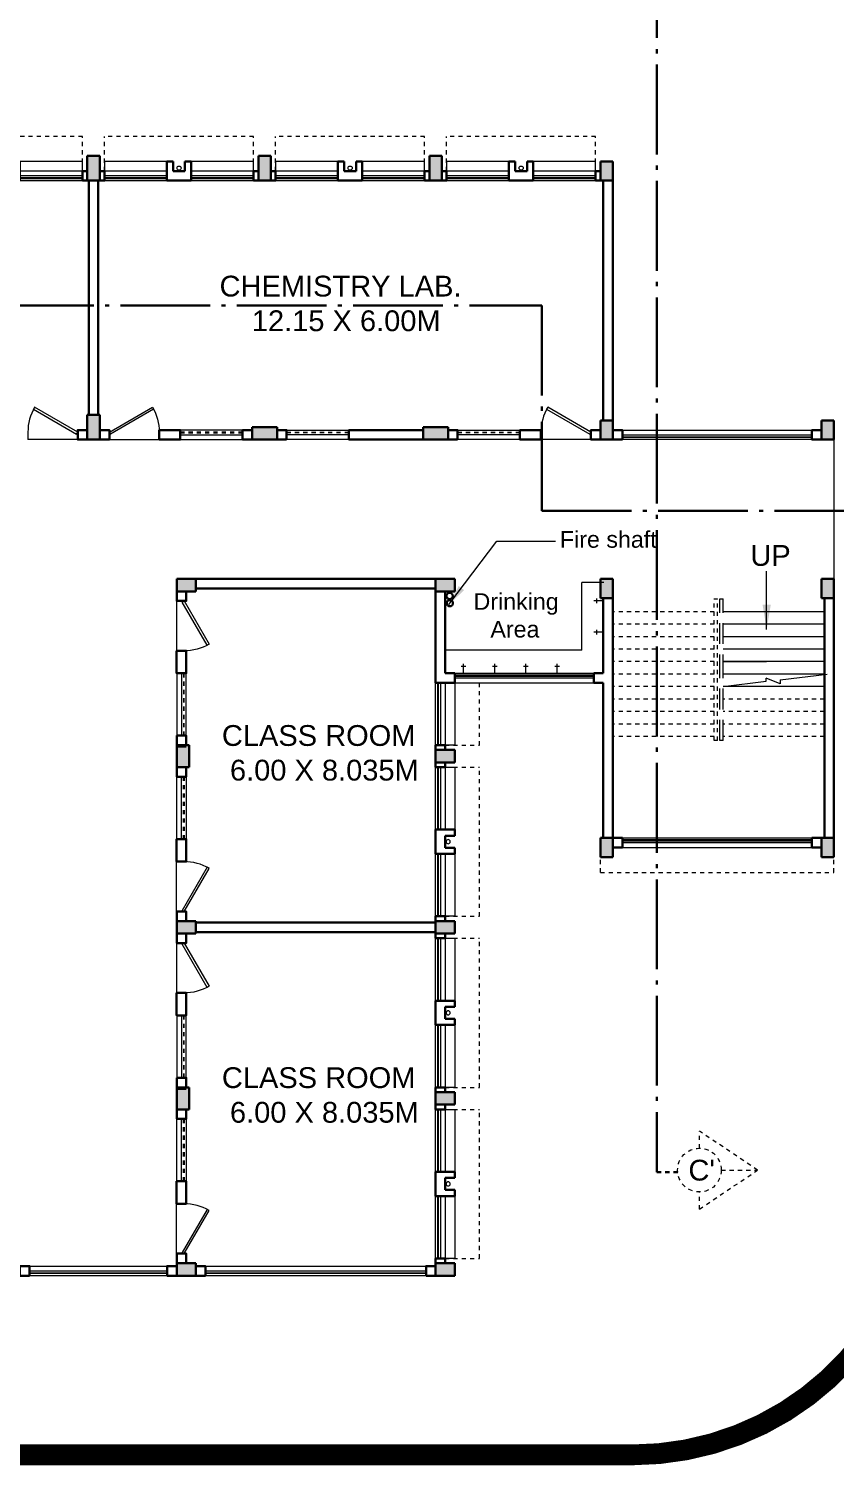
# Model space of a CAD drawing. Header units: millimetres. Extents: x 1898 to 3725, y 783 to 1532.
# Drawn here: x 2725.57 to 2744.98, y 1258.01 to 1292.56 of the extents above; entities that cross this region are included whole.
import ezdxf

# ---------------------------------------------------------------- set-up
doc = ezdxf.new("R2010")
doc.units = ezdxf.units.MM
for name, pattern in [('ACAD_ISO04W100', [30, 24, -3, 0, -3]), ('CENTER2', [1.125, 0.75, -0.125, 0.125, -0.125]), ('DASHED', [0.75, 0.5, -0.25]), ('DASHED2', [0.375, 0.25, -0.125]), ('HIDDEN', [0.375, 0.25, -0.125])]:
    doc.linetypes.add(name, pattern=pattern)
doc.layers.get('0').update_dxf_attribs({"lineweight": 20})
for name, color, linetype, lineweight in [('BL', 1, 'CENTER2', 30), ('CLL LEV.', 15, 'Continuous', 18), ('COL HATCH', 253, 'Continuous', 13), ('Column', 251, 'Continuous', 30), ('DIM', 6, 'Continuous', 18), ('Dimens', 251, 'Continuous', 18), ('Door', 54, 'Continuous', 18), ('expension joint', 248, 'Continuous', 18), ('Fixture', 44, 'Continuous', 13), ('PROJ.', 30, 'DASHED2', 15), ('Railing', 23, 'Continuous', 13), ('Section', 72, 'DASHED2', 30), ('section line', 74, 'ACAD_ISO04W100', 30), ('STAIRS', 10, 'Continuous', 18), ('TEXT', 7, 'Continuous', 15), ('Ventilator', 4, 'DASHED', 18), ('Wall', 7, 'Continuous', 30), ('Window', 150, 'Continuous', 15), ('Window-Wall', 7, 'Continuous', 18)]:
    doc.layers.add(name, color=color, linetype=linetype, lineweight=lineweight)
doc.styles.add('DIM', font='arial.ttf', dxfattribs={"height": 0.5})
doc.styles.add('L120', font='arial.ttf', dxfattribs={"height": 0.6})
doc.styles.get("Standard").update_dxf_attribs({"font": 'arial.ttf', "height": 0.2})
doc.dimstyles.new('Current Dim style', dxfattribs={"dimscale": 0.3, "dimtxt": 0.2, "dimasz": 2, "dimexe": 0.18, "dimexo": 1, "dimgap": 0.09, "dimtad": 0, "dimzin": 0, "dimdsep": 46, "dimtxsty": 'Standard', "dimcen": 0.09, "dimclrd": 256, "dimclre": 256, "dimclrt": 7, "dimadec": 0, "dimazin": 0, "dimtfac": 1, "dimtofl": 0, "dimtmove": 2, "dimatfit": 3, "dimfxl": 0, "dimtolj": 1, "dimtzin": 0, "dimlwd": -1, "dimlwe": -1, "dimarcsym": 0})
doc.dimstyles.new('DIM', dxfattribs={"dimtxt": 0.5, "dimasz": 0.5, "dimexe": 0.02, "dimexo": 0, "dimgap": 0.1, "dimtad": 0, "dimdec": 3, "dimzin": 0, "dimdsep": 46, "dimtxsty": 'DIM', "dimcen": 0, "dimclrd": 251, "dimclre": 256, "dimclrt": 7, "dimadec": 0, "dimazin": 0, "dimtfac": 1, "dimtdec": 3, "dimtofl": 0, "dimtmove": 0, "dimatfit": 3, "dimfxl": 0, "dimtolj": 1, "dimtzin": 0, "dimlwd": -1, "dimlwe": -1, "dimarcsym": 0})

# ---------------------------------------------------------------- blocks, each defined once
blk = doc.blocks.new('WINDOW 1')
at = {"layer": 'CLL LEV.'}
for p, q in [((-0.23, 0), (-0.46, 0)), ((-0.46, 0), (-0.46, -1.5)), ((-0.46, -1.5), (-0.23, -1.5))]:
    blk.add_line(p, q, dxfattribs=at)
at = {"layer": 'Window'}
for p, q in [((-0.065, 0), (-0.065, -1.5)), ((-0.05, -1.5), (-0.05, 0))]:
    blk.add_line(p, q, dxfattribs=at)
at = {"layer": 'Window-Wall'}
for p, q in [((0, 0), (-0.23, 0)), ((-0.23, 0), (-0.23, -1.5)), ((-0.115, 0), (-0.115, -1.5)), ((0, -1.5), (0, 0)), ((-0.23, -1.5), (0, -1.5))]:
    blk.add_line(p, q, dxfattribs=at)
blk = doc.blocks.new('VENTILATOR')
at = {"layer": 'Ventilator', "ltscale": 0.02}
for p, q in [((-0.18, -1.5), (-0.18, 0)), ((-0.165, 0), (-0.165, -1.5))]:
    blk.add_line(p, q, dxfattribs=at)
at = {"layer": 'Window-Wall'}
for p, q in [((-0.23, 0), (0, 0)), ((-0.23, -1.5), (-0.23, 0)), ((-0.115, 0), (-0.115, -1.5)), ((0, 0), (0, -1.5)), ((-0.23, -1.5), (0, -1.5))]:
    blk.add_line(p, q, dxfattribs=at)
blk = doc.blocks.new('SHAFT')
at = {"layer": 'Fixture'}
blk.add_circle((0.327, -0.302), 0.05, dxfattribs=at)
at = {"layer": 'Wall'}
for p, q in [((0.035, 0), (0.62, 0)), ((0.035, 0), (0.035, -0.46)), ((0.185, -0.46), (0.185, -0.23)), ((0.185, -0.23), (0.47, -0.23)), ((0.47, -0.46), (0.47, -0.23)), ((0.62, 0), (0.62, -0.46)), ((0.035, -0.46), (0.185, -0.46)), ((0.62, -0.46), (0.47, -0.46))]:
    blk.add_line(p, q, dxfattribs=at)
blk = doc.blocks.new('*U18')
for p, q in [((0, 0), (0, 6)), ((40, 0), (40, 6))]:
    blk.add_line(p, q)
blk.add_lwpolyline([(0, 0), (34.6, -20), (35.5, -18.5), (0.9, 1.5)], close=True)
blk.add_arc((0, 0), 40, 330, 360)
blk = doc.blocks.new('Door')
at = {"layer": 'Door'}
blk.add_line((0, 0.18), (1.199, 0.18), dxfattribs=at)
at = {"layer": 'Door', "xscale": 0.0299845412869386, "yscale": 0.0299845412869386, "zscale": 0.0299845412869386}
blk.add_blockref('*U18', (0, 0), dxfattribs=at)
blk = doc.blocks.new('A$C65A3360F')
at = {"layer": 'Fixture', "linetype": 'CENTER2'}
for p, q in [((0, 0), (-0.23, 0)), ((0, 0), (-0.23, 0)), ((-0.166, 0.057), (-0.166, 0)), ((-0.166, 0.057), (-0.166, 0)), ((-0.166, 0), (-0.166, -0.057)), ((-0.166, 0), (-0.166, -0.057))]:
    blk.add_line(p, q, dxfattribs=at)
blk = doc.blocks.new('C3')
at = {"layer": 'COL HATCH'}
h = blk.add_hatch(color=256, dxfattribs=at)
h.dxf.hatch_style = 1
h.paths.add_polyline_path([(0.3, 0), (0, 0), (0, -0.53), (0.3, -0.53)])
at = {"layer": 'Column'}
for p, q in [((0, 0), (0, -0.53)), ((0.3, 0), (0, 0)), ((0.3, -0.53), (0.3, 0)), ((0, -0.53), (0.3, -0.53))]:
    blk.add_line(p, q, dxfattribs=at)
blk = doc.blocks.new('CU')
at = {"layer": 'COL HATCH', "linetype": 'CENTER2'}
h = blk.add_hatch(color=256, dxfattribs=at)
h.dxf.hatch_style = 1
h.paths.add_polyline_path([(0, 0.035), (0, -0.265), (0.46, -0.265), (0.46, 0.035)])
at = {"layer": 'Column', "linetype": 'CENTER2'}
blk.add_lwpolyline([(0, 0.035), (0, -0.265), (0.46, -0.265), (0.46, 0.035), (0, 0.035)], dxfattribs=at)
blk = doc.blocks.new('C2')
at = {"layer": 'COL HATCH'}
h = blk.add_hatch(color=256, dxfattribs=at)
h.dxf.hatch_style = 1
h.paths.add_polyline_path([(0.3, 0), (0, 0), (0, -0.6), (0.3, -0.6)])
at = {"layer": 'Column'}
for p, q in [((0, 0), (0, -0.6)), ((0.3, 0), (0, 0)), ((0.3, -0.6), (0.3, 0)), ((0, -0.6), (0.3, -0.6))]:
    blk.add_line(p, q, dxfattribs=at)
blk = doc.blocks.new('A$C761723A2')
at = {"layer": 'section line', "ltscale": 0.09}
for p, q in [((1.47, 15.105), (31.207, 15.105)), ((31.207, 15.105), (31.207, 10.164)), ((31.207, 10.164), (39.754, 10.164))]:
    blk.add_line(p, q, dxfattribs=at)
blk = doc.blocks.new('BDHVBFH')
at = {"layer": 'Section', "color": 7, "linetype": 'ByBlock', "lineweight": 20, "ltscale": 0.05}
for p, q in [((5432.399, -574.787), (5431.461, -576.186)), ((5432.399, -575.66), (5432.399, -574.787)), ((5433.338, -576.186), (5432.399, -574.787)), ((5431.873, -576.186), (5431.461, -576.186)), ((5433.338, -576.186), (5432.925, -576.186))]:
    blk.add_line(p, q, dxfattribs=at)
blk.add_circle((5432.399, -576.186), 0.526, dxfattribs=at)
blk = doc.blocks.new('A$C321216A2')
at = {"layer": 'Section', "ltscale": 0.05}
blk.add_line((1.36, -7.582), (1.86, -7.582), dxfattribs=at)
at = {"layer": 'section line', "ltscale": 0.09}
blk.add_line((1.36, 33.062), (1.36, -7.582), dxfattribs=at)
at = {"layer": 'Section', "rotation": 270}
blk.add_blockref('BDHVBFH', (578.569, 5424.868), dxfattribs=at)
at = {"layer": 'section line', "ltscale": 0.07, "insert": (2.118, -7.282), "char_height": 0.5, "attachment_point": 1}
blk.add_mtext_dynamic_manual_height_columns("C'", width=0.53707, gutter_width=12.5, heights=[0.266], dxfattribs=at)

msp = doc.modelspace()

# ---------------------------------------------------------------- linework, layer by layer
at = {"layer": 'BL'}
for centre in [(2735.698, 1278.9167), (2735.7033, 1278.7427)]:
    msp.add_circle(centre, 0.075, dxfattribs=at)
at = {"layer": 'DIM'}
for p, q in [((2742.2755, 1276.7369), (2743.3146, 1276.8646)), ((2743.3146, 1276.8646), (2743.3146, 1276.9405)), ((2743.6492, 1276.8006), (2743.3146, 1276.9405)), ((2743.6492, 1276.8972), (2744.7855, 1277.0369)), ((2743.6492, 1276.8972), (2743.6492, 1276.8006))]:
    msp.add_line(p, q, dxfattribs=at)
at = {"layer": 'Dimens', "color": 1, "linetype": 'DASHED', "lineweight": 15, "ltscale": 10, "const_width": 0.5}
msp.add_lwpolyline([(2708.8798, 1311.0278), (2740.0932, 1311.0278, -0.4142136), (2747.0932, 1304.0278), (2747.0932, 1265.2566, -0.4142136), (2740.0932, 1258.2566), (2708.8798, 1258.2566, -0.4142136), (2701.8798, 1265.2566), (2701.8798, 1304.0278, -0.4142136)], format="xyb", close=True, dxfattribs=at)
at = {"layer": 'expension joint'}
msp.add_line((2744.9455, 1282.6768), (2744.9455, 1279.3268), dxfattribs=at)
at = {"layer": 'Fixture'}
for p, q in [((2739.4055, 1279.2444), (2738.8755, 1279.2444)), ((2738.8755, 1277.6094), (2738.8755, 1279.244)), ((2738.8755, 1277.6094), (2735.5905, 1277.6094))]:
    msp.add_line(p, q, dxfattribs=at)
at = {"layer": 'PROJ.', "ltscale": 0.05}
for p, q in [((2726.8655, 1289.9668), (2723.2805, 1289.9669)), ((2726.8655, 1289.1368), (2726.8655, 1289.9668)), ((2727.3955, 1289.1369), (2727.3955, 1289.9669)), ((2730.9805, 1289.9668), (2727.3955, 1289.9669)), ((2730.9805, 1289.1368), (2730.9805, 1289.9668)), ((2731.5105, 1289.1368), (2731.5105, 1289.9668)), ((2735.0955, 1289.9668), (2731.5105, 1289.9668)), ((2735.0955, 1289.1368), (2735.0955, 1289.9668)), ((2735.6255, 1289.1368), (2735.6255, 1289.9668)), ((2739.2105, 1289.9668), (2735.6255, 1289.9668)), ((2739.2105, 1289.1368), (2739.2105, 1289.9668)), ((2736.4205, 1275.3268), (2736.4205, 1276.8268)), ((2735.5905, 1275.3268), (2736.4205, 1275.3268)), ((2735.5905, 1274.7968), (2736.4205, 1274.7968)), ((2736.4205, 1271.2118), (2736.4205, 1274.7968)), ((2739.3255, 1272.2669), (2744.9455, 1272.2669)), ((2735.5905, 1271.2118), (2736.4205, 1271.2118)), ((2735.5905, 1270.6818), (2736.4205, 1270.6818)), ((2736.4205, 1267.0968), (2736.4205, 1270.6818)), ((2735.5905, 1267.0968), (2736.4205, 1267.0968)), ((2735.5905, 1266.5668), (2736.4205, 1266.5668)), ((2736.4205, 1262.9818), (2736.4205, 1266.5668)), ((2735.5905, 1262.9818), (2736.4205, 1262.9818))]:
    msp.add_line(p, q, dxfattribs=at)
at = {"layer": 'PROJ.', "ltscale": 0.02}
for p, q in [((2739.3255, 1272.2669), (2739.3255, 1272.6369)), ((2744.9455, 1272.2669), (2744.9455, 1272.6369)), ((2744.9455, 1272.2669), (2744.9455, 1272.6369))]:
    msp.add_line(p, q, dxfattribs=at)
at = {"layer": 'Railing', "linetype": 'HIDDEN', "ltscale": 0.01}
for p, q in [((2742.0655, 1278.8448), (2742.1455, 1278.8448)), ((2742.1955, 1278.8448), (2742.2755, 1278.8448))]:
    msp.add_line(p, q, dxfattribs=at)
at = {"layer": 'Railing', "linetype": 'DASHED', "ltscale": 0.02}
for p, q in [((2742.0655, 1275.4369), (2742.0655, 1278.8448)), ((2742.1455, 1275.4369), (2742.1455, 1278.8448))]:
    msp.add_line(p, q, dxfattribs=at)
at = {"layer": 'Railing', "linetype": 'DASHED'}
for p, q in [((2742.1955, 1277.0119), (2742.1955, 1278.8448)), ((2742.2755, 1277.0119), (2742.2755, 1278.8448)), ((2742.1955, 1275.4369), (2742.1955, 1277.0119)), ((2742.2755, 1275.4369), (2742.2755, 1277.0119)), ((2742.1455, 1275.4369), (2742.0655, 1275.4369)), ((2742.2755, 1275.4369), (2742.1955, 1275.4369))]:
    msp.add_line(p, q, dxfattribs=at)
at = {"layer": 'STAIRS', "linetype": 'DASHED2', "ltscale": 0.02}
for p, q in [((2742.0655, 1278.5369), (2739.6255, 1278.5369)), ((2742.0655, 1278.2369), (2739.6255, 1278.2369)), ((2742.0655, 1277.9369), (2739.6255, 1277.9369)), ((2742.0655, 1277.6369), (2739.6255, 1277.6369)), ((2742.0655, 1277.3369), (2739.6255, 1277.3369)), ((2742.0655, 1277.0369), (2739.6255, 1277.0369)), ((2742.0655, 1276.7369), (2739.6255, 1276.7369)), ((2742.0655, 1276.4369), (2739.6255, 1276.4369)), ((2744.7155, 1276.4369), (2742.2755, 1276.4369)), ((2742.0655, 1276.1369), (2739.6255, 1276.1369)), ((2744.7155, 1276.1369), (2742.2755, 1276.1369)), ((2742.0655, 1275.8369), (2739.6255, 1275.8369)), ((2744.7155, 1275.8369), (2742.2755, 1275.8369)), ((2742.0655, 1275.5369), (2739.6255, 1275.5369)), ((2744.7155, 1275.5369), (2742.2755, 1275.5369))]:
    msp.add_line(p, q, dxfattribs=at)
at = {"layer": 'STAIRS'}
for p, q in [((2744.7155, 1278.5369), (2742.2755, 1278.5369)), ((2744.7155, 1278.2369), (2742.2755, 1278.2369)), ((2744.7155, 1277.9369), (2742.2755, 1277.9369)), ((2744.7155, 1277.6369), (2742.2755, 1277.6369)), ((2744.7155, 1277.3369), (2742.2755, 1277.3369)), ((2742.2755, 1277.3369), (2743.3256, 1277.3369)), ((2744.7155, 1277.0369), (2742.2755, 1277.0369)), ((2744.7155, 1276.7369), (2742.2755, 1276.7369))]:
    msp.add_line(p, q, dxfattribs=at)
at = {"layer": 'Wall'}
for p, q in [((2727.0155, 1283.2768), (2727.0155, 1288.9068)), ((2727.2455, 1283.2768), (2727.2455, 1288.9068)), ((2739.3955, 1283.1368), (2739.3955, 1288.9068)), ((2739.6255, 1283.1368), (2739.6255, 1288.9068)), ((2729.5905, 1279.3268), (2735.3605, 1279.3268)), ((2729.5905, 1279.0968), (2735.3605, 1279.0968)), ((2735.5905, 1279.0268), (2735.3605, 1279.0268)), ((2735.3605, 1279.0268), (2735.3605, 1276.8268)), ((2739.3955, 1278.8668), (2739.3955, 1277.0568)), ((2739.6255, 1278.8668), (2739.6255, 1273.0969)), ((2744.7155, 1278.8668), (2744.7155, 1273.0969)), ((2744.9455, 1278.8668), (2744.9455, 1273.0969)), ((2735.3605, 1276.8268), (2735.8205, 1276.8268)), ((2735.8205, 1277.0568), (2735.5905, 1277.0568)), ((2735.8205, 1277.0568), (2735.8205, 1276.8268)), ((2739.1655, 1277.0568), (2739.3955, 1277.0568)), ((2739.1655, 1276.8268), (2739.1655, 1277.0568)), ((2739.1655, 1276.8268), (2739.3955, 1276.8268)), ((2739.3955, 1276.8268), (2739.3955, 1273.0969)), ((2729.1306, 1275.2918), (2729.3606, 1275.2918)), ((2735.3605, 1271.0618), (2729.5905, 1271.0618)), ((2735.3605, 1270.8318), (2729.5905, 1270.8318)), ((2729.1306, 1267.0618), (2729.3606, 1267.0618))]:
    msp.add_line(p, q, dxfattribs=at)
for points in [[(2726.9805, 1289.1368), (2726.9805, 1288.9068), (2726.8655, 1288.9068), (2726.8655, 1289.1368), (2726.9805, 1289.1368)], [(2727.3955, 1289.1368), (2727.3955, 1288.9068), (2727.2805, 1288.9068), (2727.2805, 1289.1368), (2727.3955, 1289.1368)], [(2727.3955, 1289.1368), (2727.3955, 1288.9068), (2727.2805, 1288.9068), (2727.2805, 1289.1368), (2727.3955, 1289.1368)], [(2731.0955, 1289.1368), (2731.0955, 1288.9068), (2730.9805, 1288.9068), (2730.9805, 1289.1368), (2731.0955, 1289.1368)], [(2731.5105, 1289.1368), (2731.5105, 1288.9068), (2731.3955, 1288.9068), (2731.3955, 1289.1368), (2731.5105, 1289.1368)], [(2735.2105, 1289.1368), (2735.2105, 1288.9068), (2735.0955, 1288.9068), (2735.0955, 1289.1368), (2735.2105, 1289.1368)], [(2735.6255, 1289.1368), (2735.6255, 1288.9068), (2735.5105, 1288.9068), (2735.5105, 1289.1368), (2735.6255, 1289.1368)], [(2735.6255, 1289.1368), (2735.6255, 1288.9068), (2735.5105, 1288.9068), (2735.5105, 1289.1368), (2735.6255, 1289.1368)], [(2739.3255, 1289.1368), (2739.3255, 1288.9068), (2739.2105, 1288.9068), (2739.2105, 1289.1368), (2739.3255, 1289.1368)], [(2726.9805, 1282.6768), (2726.9805, 1282.9068), (2726.7505, 1282.9068), (2726.7505, 1282.6768), (2726.9805, 1282.6768)], [(2727.2805, 1282.6768), (2727.2805, 1282.9068), (2727.5105, 1282.9068), (2727.5105, 1282.6768), (2727.2805, 1282.6768)], [(2728.7099, 1282.6768), (2728.7099, 1282.9068), (2729.2155, 1282.9068), (2729.2155, 1282.6768), (2728.7099, 1282.6768)], [(2730.7155, 1282.6768), (2730.7155, 1282.9068), (2730.9455, 1282.9068), (2730.9455, 1282.6768), (2730.7155, 1282.6768)], [(2731.7755, 1282.6768), (2731.7755, 1282.9068), (2731.5455, 1282.9068), (2731.5455, 1282.6768), (2731.7755, 1282.6768)], [(2735.0605, 1282.6768), (2735.0605, 1282.9068), (2733.2755, 1282.9068), (2733.2755, 1282.6768), (2735.0605, 1282.6768)], [(2735.8905, 1282.6768), (2735.8905, 1282.9068), (2735.6605, 1282.9068), (2735.6605, 1282.6768), (2735.8905, 1282.6768)], [(2737.8962, 1282.6768), (2737.8962, 1282.9068), (2737.3905, 1282.9068), (2737.3905, 1282.6768), (2737.8962, 1282.6768)], [(2739.3255, 1282.6768), (2739.3255, 1282.9068), (2739.0955, 1282.9068), (2739.0955, 1282.6768), (2739.3255, 1282.6768)], [(2739.8555, 1282.6768), (2739.6255, 1282.6768), (2739.6255, 1282.9068), (2739.8555, 1282.9068), (2739.8555, 1282.6768)], [(2744.6455, 1282.6768), (2744.4155, 1282.6768), (2744.4155, 1282.9068), (2744.6455, 1282.9068), (2744.6455, 1282.6768)], [(2729.1305, 1279.0268), (2729.3605, 1279.0268), (2729.3605, 1278.7968), (2729.1305, 1278.7968), (2729.1305, 1279.0268)], [(2735.5905, 1277.0568), (2735.5905, 1279.0268)], [(2729.1305, 1275.5568), (2729.3605, 1275.5568), (2729.3605, 1275.3268), (2729.1305, 1275.3268), (2729.1305, 1275.5568)], [(2735.5905, 1275.3268), (2735.3605, 1275.3268), (2735.3605, 1275.2118), (2735.5905, 1275.2118), (2735.5905, 1275.3268)], [(2729.1305, 1274.5668), (2729.3605, 1274.5668), (2729.3605, 1274.7968), (2729.1305, 1274.7968), (2729.1305, 1274.5668)], [(2735.5905, 1274.9118), (2735.3605, 1274.9118), (2735.3605, 1274.7968), (2735.5905, 1274.7968), (2735.5905, 1274.9118)], [(2739.6255, 1273.0969), (2739.8555, 1273.0969), (2739.8555, 1272.8669), (2739.6255, 1272.8669), (2739.6255, 1273.0969)], [(2744.4155, 1273.0969), (2744.6455, 1273.0969), (2744.6455, 1272.8669), (2744.4155, 1272.8669), (2744.4155, 1273.0969)], [(2729.1305, 1271.0968), (2729.3605, 1271.0968), (2729.3605, 1271.3268), (2729.1305, 1271.3268), (2729.1305, 1271.0968)], [(2735.5905, 1271.2118), (2735.3605, 1271.2118), (2735.3605, 1271.0968), (2735.5905, 1271.0968), (2735.5905, 1271.2118)], [(2735.5906, 1271.2118), (2735.3606, 1271.2118), (2735.3606, 1271.0968), (2735.5906, 1271.0968), (2735.5906, 1271.2118)], [(2729.1305, 1270.7968), (2729.3605, 1270.7968), (2729.3605, 1270.5668), (2729.1305, 1270.5668), (2729.1305, 1270.7968)], [(2735.5905, 1270.7968), (2735.3605, 1270.7968), (2735.3605, 1270.6818), (2735.5905, 1270.6818), (2735.5905, 1270.7968)], [(2729.1305, 1267.3268), (2729.3605, 1267.3268), (2729.3605, 1267.0968), (2729.1305, 1267.0968), (2729.1305, 1267.3268)], [(2735.5905, 1267.0968), (2735.3605, 1267.0968), (2735.3605, 1266.9818), (2735.5905, 1266.9818), (2735.5905, 1267.0968)], [(2729.1305, 1266.3368), (2729.3605, 1266.3368), (2729.3605, 1266.5668), (2729.1305, 1266.5668), (2729.1305, 1266.3368)], [(2735.5905, 1266.6818), (2735.3605, 1266.6818), (2735.3605, 1266.5668), (2735.5905, 1266.5668), (2735.5905, 1266.6818)], [(2729.1305, 1262.8668), (2729.3605, 1262.8668), (2729.3605, 1263.0968), (2729.1305, 1263.0968), (2729.1305, 1262.8668)], [(2735.5905, 1262.9818), (2735.3605, 1262.9818), (2735.3605, 1262.8668), (2735.5905, 1262.8668), (2735.5905, 1262.9818)], [(2735.5906, 1262.9818), (2735.3606, 1262.9818), (2735.3606, 1262.8668), (2735.5906, 1262.8668), (2735.5906, 1262.9818)], [(2725.5905, 1262.5668), (2725.3605, 1262.5668), (2725.3605, 1262.7968), (2725.5905, 1262.7968), (2725.5905, 1262.5668)], [(2729.1305, 1262.5668), (2728.9005, 1262.5668), (2728.9005, 1262.7968), (2729.1305, 1262.7968), (2729.1305, 1262.5668)], [(2729.8205, 1262.5668), (2729.5905, 1262.5668), (2729.5905, 1262.7968), (2729.8205, 1262.7968), (2729.8205, 1262.5668)], [(2735.1305, 1262.5668), (2735.3605, 1262.5668), (2735.3605, 1262.7968), (2735.1305, 1262.7968), (2735.1305, 1262.5668)]]:
    msp.add_lwpolyline(points, dxfattribs=at)
for points in [[(2729.1303, 1277.5975), (2729.3605, 1277.5975), (2729.3605, 1277.0568), (2729.1303, 1277.0568)], [(2729.1303, 1272.5262), (2729.3605, 1272.5262), (2729.3605, 1273.0668), (2729.1303, 1273.0668)], [(2729.1303, 1269.3675), (2729.3605, 1269.3675), (2729.3605, 1268.8268), (2729.1303, 1268.8268)], [(2729.1303, 1264.2962), (2729.3605, 1264.2962), (2729.3605, 1264.8368), (2729.1303, 1264.8368)]]:
    msp.add_lwpolyline(points, close=True, dxfattribs=at)
at = {"layer": 'Window'}
for p, q in [((2739.8555, 1282.7418), (2744.4155, 1282.7418)), ((2744.4155, 1282.7268), (2739.8555, 1282.7268)), ((2725.5905, 1262.6318), (2728.9005, 1262.6318)), ((2728.9005, 1262.6168), (2725.5905, 1262.6168)), ((2729.8205, 1262.6318), (2735.1305, 1262.6318)), ((2735.1305, 1262.6168), (2729.8205, 1262.6168))]:
    msp.add_line(p, q, dxfattribs=at)
at = {"layer": 'Window', "lineweight": 5}
for p, q in [((2735.8205, 1277.0168), (2739.1655, 1277.0168)), ((2739.1655, 1276.9818), (2735.8205, 1276.9818)), ((2739.8555, 1273.0569), (2744.4155, 1273.0569)), ((2744.4155, 1273.0219), (2739.8555, 1273.0219))]:
    msp.add_line(p, q, dxfattribs=at)
at = {"layer": 'Window-Wall'}
for p, q in [((2739.8555, 1282.6768), (2739.8555, 1282.9068)), ((2739.8555, 1282.9068), (2744.6455, 1282.9068)), ((2739.8555, 1282.7918), (2744.4155, 1282.7918)), ((2744.4155, 1282.6768), (2739.8555, 1282.6768)), ((2725.5905, 1262.5668), (2725.5905, 1262.7968)), ((2725.5905, 1262.7968), (2728.9005, 1262.7968)), ((2725.5905, 1262.6818), (2728.9005, 1262.6818)), ((2728.9005, 1262.7968), (2728.9005, 1262.5668)), ((2729.8205, 1262.5668), (2729.8205, 1262.7968)), ((2729.8205, 1262.7968), (2735.1305, 1262.7968)), ((2729.8205, 1262.6818), (2735.1305, 1262.6818)), ((2728.9005, 1262.5668), (2725.5905, 1262.5668)), ((2735.1305, 1262.5668), (2729.8205, 1262.5668))]:
    msp.add_line(p, q, dxfattribs=at)
at = {"layer": 'Window-Wall', "lineweight": 15}
for p, q in [((2735.8205, 1277.0568), (2739.1655, 1277.0568)), ((2739.1655, 1276.9418), (2735.8205, 1276.9418)), ((2735.8205, 1276.8268), (2739.1655, 1276.8268)), ((2739.8555, 1273.0969), (2744.4155, 1273.0969)), ((2744.4155, 1272.9819), (2739.8555, 1272.9819)), ((2739.8555, 1272.8669), (2744.4155, 1272.8669))]:
    msp.add_line(p, q, dxfattribs=at)

# ---------------------------------------------------------------- block references
at = {"lineweight": 15}
for name, p in [('A$C321216A2', (2739.3255, 1272.6369)), ('A$C761723A2', (2706.7072, 1270.7968))]:
    msp.add_blockref(name, p, dxfattribs=at)
at = {"layer": 'Column'}
for name, p in [('C2', (2726.9805, 1289.5068)), ('C2', (2731.0955, 1289.5068)), ('C2', (2735.2105, 1289.5068)), ('C2', (2726.9805, 1283.2768)), ('CU', (2729.1305, 1279.2918)), ('CU', (2735.3605, 1279.2918)), ('CU', (2735.3605, 1275.1768)), ('CU', (2729.1305, 1271.0618)), ('CU', (2735.3605, 1271.0618)), ('CU', (2735.3605, 1266.9468)), ('CU', (2729.1305, 1262.8318)), ('CU', (2735.3605, 1262.8318))]:
    msp.add_blockref(name, p, dxfattribs=at)
at = {"layer": 'Column', "rotation": 270}
for name, p in [('CU', (2739.5905, 1289.3668)), ('CU', (2739.5905, 1283.1368)), ('CU', (2744.9105, 1283.1368)), ('C2', (2731.5455, 1282.9768)), ('C2', (2735.6605, 1282.9768)), ('CU', (2739.5905, 1279.3268)), ('CU', (2744.9105, 1279.3268)), ('CU', (2739.5905, 1273.0969)), ('CU', (2744.9105, 1273.0969))]:
    msp.add_blockref(name, p, dxfattribs=at)
at = {"layer": 'Column', "xscale": -1}
for p in [(2729.4305, 1275.3268), (2729.4305, 1267.0968)]:
    msp.add_blockref('C3', p, dxfattribs=at)
at = {"layer": 'Fixture'}
for p in [(2739.3955, 1278.7968), (2739.3955, 1278.0468)]:
    msp.add_blockref('A$C65A3360F', p, dxfattribs=at)
at = {"layer": 'Fixture', "rotation": 270}
for p in [(2736.033, 1277.0568), (2736.783, 1277.0568), (2737.533, 1277.0568), (2738.283, 1277.0568)]:
    msp.add_blockref('A$C65A3360F', p, dxfattribs=at)
at = {"layer": 'Wall'}
for name, p, rotation in [('WINDOW 1', (2726.8655, 1288.9068), 270), ('WINDOW 1', (2728.8955, 1288.9068), 270), ('SHAFT', (2729.5155, 1288.9068), 180), ('WINDOW 1', (2730.9805, 1288.9068), 270), ('WINDOW 1', (2733.0105, 1288.9068), 270), ('SHAFT', (2733.6305, 1288.9068), 180), ('WINDOW 1', (2735.0955, 1288.9068), 270), ('WINDOW 1', (2737.1255, 1288.9068), 270), ('SHAFT', (2737.7455, 1288.9068), 180), ('WINDOW 1', (2739.2105, 1288.9068), 270), ('Door', (2726.7505, 1282.8566), 180), ('Door', (2739.0955, 1282.8566), 180), ('VENTILATOR', (2733.2755, 1282.6768), 270), ('VENTILATOR', (2737.3905, 1282.6768), 270), ('VENTILATOR', (2729.1305, 1273.0668), 180), ('Door', (2729.3103, 1271.3268), 90.00000000000001), ('VENTILATOR', (2729.1305, 1264.8368), 180), ('Door', (2729.3103, 1263.0968), 90.00000000000001)]:
    msp.add_blockref(name, p, dxfattribs=dict(at, rotation=rotation))
at = {"layer": 'Wall', "xscale": -1}
for name, p, rotation in [('Door', (2727.5105, 1282.8566), 180), ('VENTILATOR', (2729.2155, 1282.6768), 90), ('Door', (2729.3103, 1278.7968), 90), ('SHAFT', (2735.3605, 1273.3318), 90), ('Door', (2729.3103, 1270.5668), 90), ('SHAFT', (2735.3605, 1269.2168), 90), ('SHAFT', (2735.3605, 1265.1018), 90)]:
    msp.add_blockref(name, p, dxfattribs=dict(at, rotation=rotation))
for name, p in [('VENTILATOR', (2729.1305, 1277.0568)), ('WINDOW 1', (2735.3605, 1276.8268)), ('WINDOW 1', (2735.3605, 1274.7968)), ('WINDOW 1', (2735.3605, 1272.7118)), ('WINDOW 1', (2735.3605, 1270.6818)), ('VENTILATOR', (2729.1305, 1268.8268)), ('WINDOW 1', (2735.3605, 1268.5968)), ('WINDOW 1', (2735.3605, 1266.5668)), ('WINDOW 1', (2735.3605, 1264.4818))]:
    msp.add_blockref(name, p, dxfattribs=at)

# ---------------------------------------------------------------- texts
at = {"layer": 'TEXT', "lineweight": 30, "char_height": 0.5, "attachment_point": 1, "style": 'L120'}
for s, insert, width in [('{\\fArial|b0|i0|c0|p34; CHEMISTRY LAB.\\P     12.15 X 6.00M}', (2729.9687, 1286.6198), 5.974355), ('{\\fArial|b0|i0|c0|p34;UP}', (2742.9344, 1280.141), 1.001447), ('CLASS ROOM\\P 6.00 X 8.035M', (2730.2185, 1275.8103), 9.930816), ('{\\fArial|b0|i0|c0|p34;CLASS ROOM\\P 6.00 X 8.035M}', (2730.2185, 1267.5803), 9.930816)]:
    msp.add_mtext(s, dxfattribs=dict(at, insert=insert, width=width))
at = {"layer": 'TEXT', "lineweight": 30, "char_height": 0.4, "attachment_point": 1, "style": 'L120'}
for s, width, insert in [('\\pi0.087898;Fire shaft', 2.454924, (2738.2631, 1280.477)), ('\\pi1.2407;Drinking\\P\\pi1.647;Area', 4.450523, (2735.0321, 1278.9839))]:
    msp.add_mtext_dynamic_manual_height_columns(s, width=width, gutter_width=5, heights=[0], dxfattribs=dict(at, insert=insert))

# ---------------------------------------------------------------- leaders
at = {"layer": 'DIM'}
msp.add_leader([(2735.6803, 1278.7081), (2736.8367, 1280.2374), (2738.2491, 1280.2374)], dimstyle='DIM', override={"dimgap": 0.1, "dimtad": 0, "dimarcsym": 1}, dxfattribs=at)
msp.add_leader([(2743.3259, 1278.1073), (2743.3259, 1279.512)], dimstyle='Current Dim style', dxfattribs=at)

doc.saveas('drawing.dxf')
